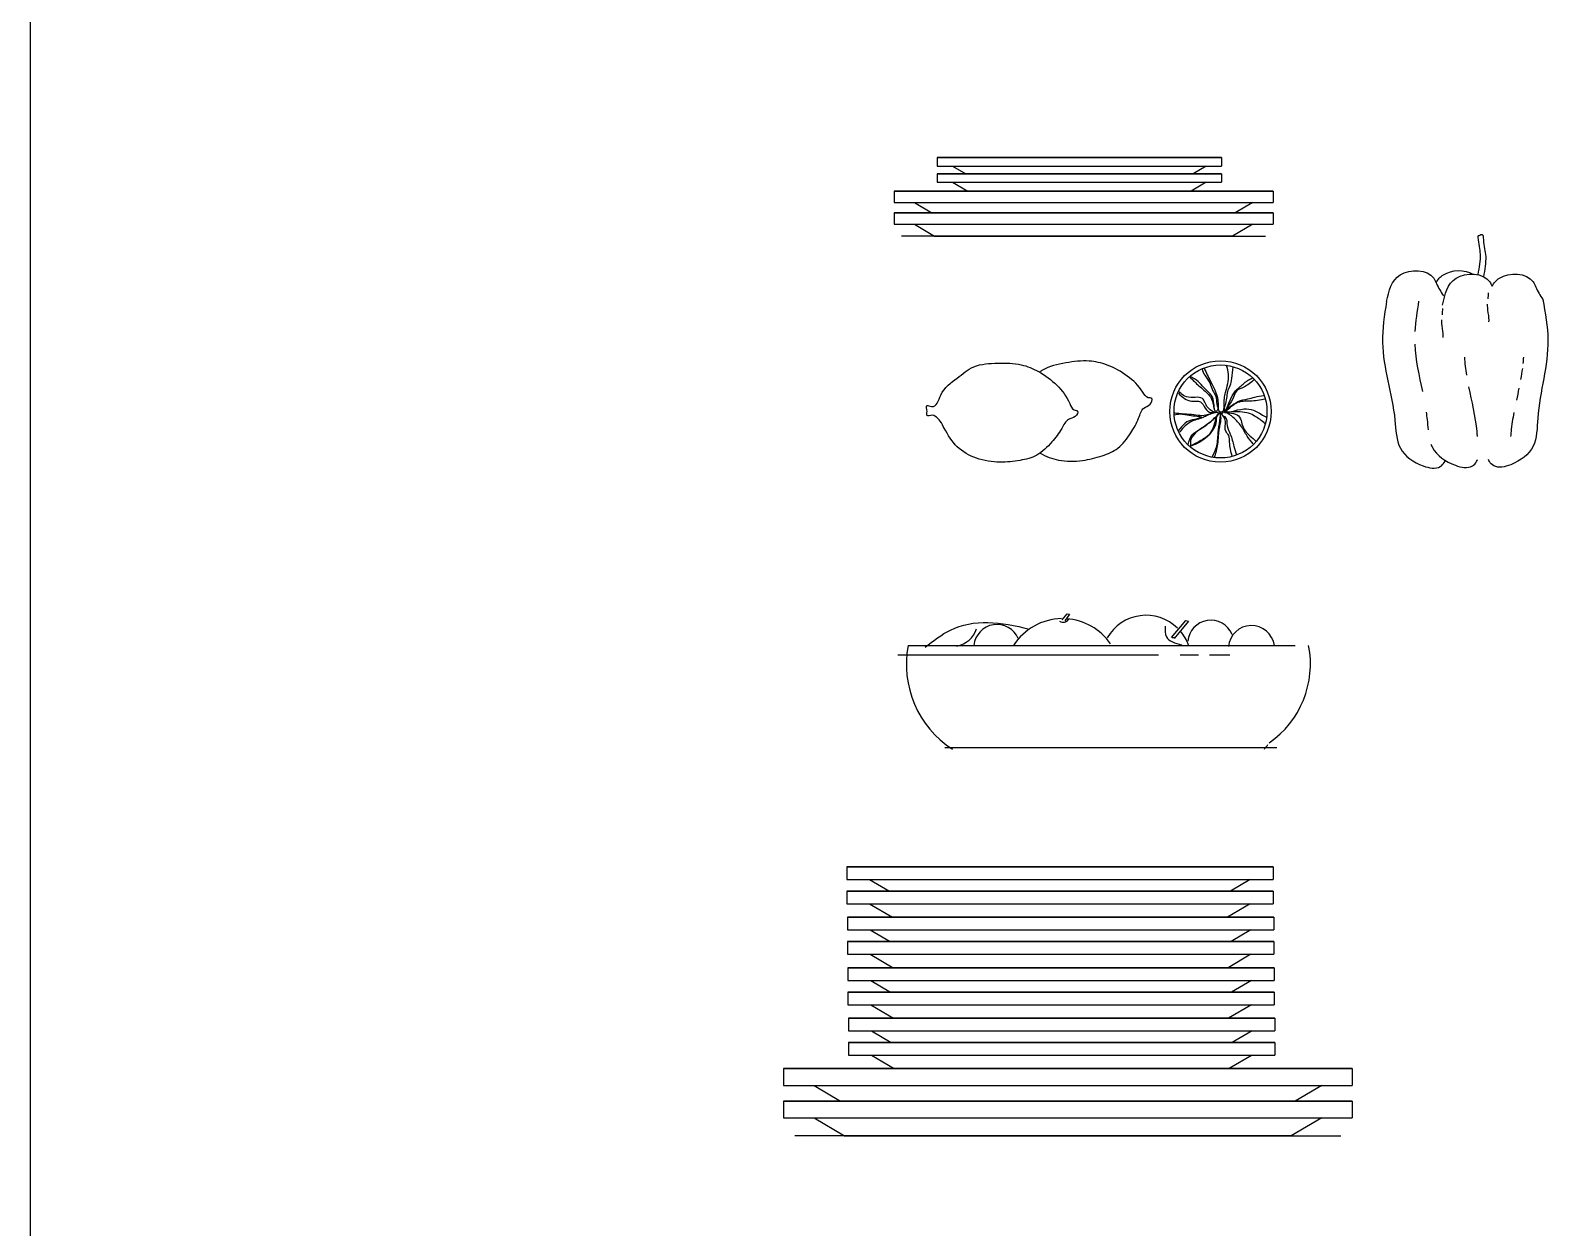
# Model space of a CAD drawing. Header units: centimetres. Extents: x 56177 to 99483, y 493 to 15482.
# Drawn here: x 61350.04 to 61392.97, y 3113.9 to 3147.46 of the extents above; entities that cross this region are included whole.
import ezdxf

# ---------------------------------------------------------------- set-up
doc = ezdxf.new("R2010")
doc.units = ezdxf.units.CM
doc.header["$MEASUREMENT"] = 0
doc.layers.add('010_BLOQUES', color=250, linetype='Continuous')

msp = doc.modelspace()

# ---------------------------------------------------------------- linework, layer by layer
at = {"layer": '010_BLOQUES'}
for p, q in [((61375.47, 3143.898), (61375.47, 3143.661)), ((61375.47, 3143.898), (61383.442, 3143.898)), ((61383.442, 3143.898), (61375.47, 3143.898)), ((61375.47, 3143.898), (61375.47, 3143.661)), ((61375.47, 3143.898), (61383.442, 3143.898)), ((61383.442, 3143.898), (61375.47, 3143.898)), ((61375.47, 3143.661), (61383.442, 3143.661)), ((61375.897, 3143.661), (61376.267, 3143.443)), ((61375.897, 3143.661), (61376.267, 3143.443)), ((61383.015, 3143.661), (61382.645, 3143.443)), ((61383.015, 3143.661), (61382.645, 3143.443)), ((61383.442, 3143.898), (61383.442, 3143.661)), ((61383.442, 3143.898), (61383.442, 3143.661)), ((61375.47, 3143.443), (61375.47, 3143.206)), ((61375.47, 3143.443), (61383.442, 3143.443)), ((61383.442, 3143.443), (61375.47, 3143.443)), ((61375.47, 3143.443), (61375.47, 3143.206)), ((61375.47, 3143.443), (61383.442, 3143.443)), ((61383.442, 3143.443), (61375.47, 3143.443)), ((61375.47, 3143.206), (61383.442, 3143.206)), ((61375.47, 3143.206), (61383.442, 3143.206)), ((61375.897, 3143.206), (61376.324, 3142.954)), ((61375.897, 3143.206), (61376.324, 3142.954)), ((61383.015, 3143.206), (61382.588, 3142.954)), ((61383.015, 3143.206), (61382.588, 3142.954)), ((61383.442, 3143.443), (61383.442, 3143.206)), ((61383.442, 3143.443), (61383.442, 3143.206)), ((61374.257, 3142.954), (61374.257, 3142.639)), ((61374.257, 3142.954), (61384.887, 3142.954)), ((61384.887, 3142.954), (61374.257, 3142.954)), ((61374.257, 3142.954), (61374.257, 3142.639)), ((61374.257, 3142.954), (61384.887, 3142.954)), ((61384.887, 3142.954), (61374.257, 3142.954)), ((61382.588, 3142.954), (61375.627, 3142.954)), ((61382.588, 3142.954), (61375.627, 3142.954)), ((61376.324, 3142.954), (61383.285, 3142.954)), ((61376.324, 3142.954), (61383.285, 3142.954)), ((61384.887, 3142.954), (61384.887, 3142.639)), ((61384.887, 3142.954), (61384.887, 3142.639)), ((61374.257, 3142.639), (61384.887, 3142.639)), ((61374.257, 3142.639), (61384.887, 3142.639)), ((61374.257, 3142.348), (61374.257, 3142.033)), ((61374.257, 3142.348), (61384.887, 3142.348)), ((61384.887, 3142.348), (61374.257, 3142.348)), ((61374.257, 3142.348), (61374.257, 3142.033)), ((61374.257, 3142.348), (61384.887, 3142.348)), ((61384.887, 3142.348), (61374.257, 3142.348)), ((61374.827, 3142.639), (61375.321, 3142.348)), ((61374.827, 3142.639), (61375.321, 3142.348)), ((61384.318, 3142.639), (61383.824, 3142.348)), ((61384.318, 3142.639), (61383.824, 3142.348)), ((61384.887, 3142.348), (61384.887, 3142.033)), ((61384.887, 3142.348), (61384.887, 3142.033)), ((61374.257, 3142.033), (61384.887, 3142.033)), ((61374.257, 3142.033), (61384.887, 3142.033)), ((61374.827, 3142.033), (61375.396, 3141.697)), ((61374.827, 3142.033), (61375.396, 3141.697)), ((61384.318, 3142.033), (61383.749, 3141.697)), ((61384.318, 3142.033), (61383.749, 3141.697)), ((61383.749, 3141.697), (61374.467, 3141.697)), ((61383.749, 3141.697), (61374.467, 3141.697)), ((61375.396, 3141.697), (61384.677, 3141.697)), ((61375.396, 3141.697), (61384.677, 3141.697)), ((61390.657, 3141.703), (61390.636, 3141.701)), ((61390.657, 3141.703), (61390.636, 3141.701)), ((61378.97, 3130.932), (61379.108, 3131.104)), ((61378.97, 3130.932), (61379.108, 3131.104)), ((61379.182, 3131.089), (61379.046, 3130.903)), ((61379.182, 3131.089), (61379.046, 3130.903)), ((61379.108, 3131.104), (61379.182, 3131.089)), ((61379.108, 3131.104), (61379.182, 3131.089)), ((61382.039, 3130.443), (61382.441, 3130.913)), ((61382.039, 3130.443), (61382.441, 3130.913)), ((61382.514, 3130.897), (61382.115, 3130.415)), ((61382.514, 3130.897), (61382.115, 3130.415)), ((61382.441, 3130.913), (61382.514, 3130.897)), ((61382.441, 3130.913), (61382.514, 3130.897)), ((61382.06, 3130.44), (61382.118, 3130.441)), ((61382.06, 3130.44), (61382.118, 3130.441)), ((61374.362, 3129.952), (61381.671, 3129.952)), ((61374.652, 3130.216), (61385.508, 3130.216)), ((61382.284, 3129.952), (61382.794, 3129.952)), ((61382.284, 3129.952), (61382.794, 3129.952)), ((61383.1, 3129.952), (61383.671, 3129.952)), ((61383.1, 3129.952), (61383.671, 3129.952)), ((61375.684, 3127.355), (61384.993, 3127.355)), ((61372.931, 3124.008), (61372.931, 3123.653)), ((61372.931, 3124.008), (61372.931, 3123.653)), ((61384.889, 3124.008), (61372.931, 3124.008)), ((61372.931, 3124.008), (61384.889, 3124.008)), ((61384.889, 3124.008), (61372.931, 3124.008)), ((61372.931, 3124.008), (61384.889, 3124.008)), ((61384.889, 3124.008), (61384.889, 3123.653)), ((61384.889, 3124.008), (61384.889, 3123.653)), ((61372.931, 3123.653), (61384.889, 3123.653)), ((61373.571, 3123.653), (61374.127, 3123.325)), ((61373.571, 3123.653), (61374.127, 3123.325)), ((61384.249, 3123.653), (61383.693, 3123.325)), ((61384.249, 3123.653), (61383.693, 3123.325)), ((61372.931, 3123.325), (61372.931, 3122.971)), ((61372.931, 3123.325), (61372.931, 3122.971)), ((61384.889, 3123.325), (61372.931, 3123.325)), ((61372.931, 3123.325), (61384.889, 3123.325)), ((61384.889, 3123.325), (61372.931, 3123.325)), ((61372.931, 3123.325), (61384.889, 3123.325)), ((61384.889, 3123.325), (61384.889, 3122.971)), ((61384.889, 3123.325), (61384.889, 3122.971)), ((61372.931, 3122.971), (61384.889, 3122.971)), ((61372.931, 3122.971), (61384.889, 3122.971)), ((61372.947, 3122.593), (61372.947, 3122.238)), ((61372.947, 3122.593), (61372.947, 3122.238)), ((61384.906, 3122.593), (61372.947, 3122.593)), ((61372.947, 3122.593), (61384.906, 3122.593)), ((61384.906, 3122.593), (61372.947, 3122.593)), ((61372.947, 3122.593), (61384.906, 3122.593)), ((61383.609, 3122.593), (61373.167, 3122.593)), ((61383.609, 3122.593), (61373.167, 3122.593)), ((61373.571, 3122.971), (61374.212, 3122.593)), ((61373.571, 3122.971), (61374.212, 3122.593)), ((61374.212, 3122.593), (61384.653, 3122.593)), ((61374.212, 3122.593), (61384.653, 3122.593)), ((61384.249, 3122.971), (61383.609, 3122.593)), ((61384.249, 3122.971), (61383.609, 3122.593)), ((61384.906, 3122.593), (61384.906, 3122.238)), ((61384.906, 3122.593), (61384.906, 3122.238)), ((61372.947, 3122.238), (61384.906, 3122.238)), ((61373.588, 3122.238), (61374.144, 3121.91)), ((61373.588, 3122.238), (61374.144, 3121.91)), ((61384.265, 3122.238), (61383.709, 3121.91)), ((61384.265, 3122.238), (61383.709, 3121.91)), ((61372.947, 3121.91), (61372.947, 3121.556)), ((61372.947, 3121.91), (61372.947, 3121.556)), ((61384.906, 3121.91), (61372.947, 3121.91)), ((61372.947, 3121.91), (61384.906, 3121.91)), ((61384.906, 3121.91), (61372.947, 3121.91)), ((61372.947, 3121.91), (61384.906, 3121.91)), ((61384.906, 3121.91), (61384.906, 3121.556)), ((61384.906, 3121.91), (61384.906, 3121.556)), ((61372.947, 3121.556), (61384.906, 3121.556)), ((61372.947, 3121.556), (61384.906, 3121.556)), ((61373.588, 3121.556), (61374.228, 3121.178)), ((61373.588, 3121.556), (61374.228, 3121.178)), ((61384.265, 3121.556), (61383.625, 3121.178)), ((61384.265, 3121.556), (61383.625, 3121.178)), ((61372.963, 3121.178), (61372.963, 3120.823)), ((61372.963, 3121.178), (61372.963, 3120.823)), ((61384.922, 3121.178), (61372.963, 3121.178)), ((61372.963, 3121.178), (61384.922, 3121.178)), ((61384.922, 3121.178), (61372.963, 3121.178)), ((61372.963, 3121.178), (61384.922, 3121.178)), ((61383.625, 3121.178), (61373.184, 3121.178)), ((61383.625, 3121.178), (61373.184, 3121.178)), ((61374.228, 3121.178), (61384.669, 3121.178)), ((61374.228, 3121.178), (61384.669, 3121.178)), ((61384.922, 3121.178), (61384.922, 3120.823)), ((61384.922, 3121.178), (61384.922, 3120.823)), ((61372.963, 3120.823), (61384.922, 3120.823)), ((61372.963, 3120.495), (61372.963, 3120.141)), ((61372.963, 3120.495), (61372.963, 3120.141)), ((61384.922, 3120.495), (61372.963, 3120.495)), ((61372.963, 3120.495), (61384.922, 3120.495)), ((61384.922, 3120.495), (61372.963, 3120.495)), ((61372.963, 3120.495), (61384.922, 3120.495)), ((61373.604, 3120.823), (61374.16, 3120.495)), ((61373.604, 3120.823), (61374.16, 3120.495)), ((61384.281, 3120.823), (61383.725, 3120.495)), ((61384.281, 3120.823), (61383.725, 3120.495)), ((61384.922, 3120.495), (61384.922, 3120.141)), ((61384.922, 3120.495), (61384.922, 3120.141)), ((61372.963, 3120.141), (61384.922, 3120.141)), ((61372.963, 3120.141), (61384.922, 3120.141)), ((61373.604, 3120.141), (61374.244, 3119.763)), ((61373.604, 3120.141), (61374.244, 3119.763)), ((61384.281, 3120.141), (61383.641, 3119.763)), ((61384.281, 3120.141), (61383.641, 3119.763)), ((61372.98, 3119.763), (61384.938, 3119.763)), ((61384.938, 3119.763), (61372.98, 3119.763)), ((61372.98, 3119.763), (61384.938, 3119.763)), ((61384.938, 3119.763), (61372.98, 3119.763)), ((61372.98, 3119.763), (61372.98, 3119.408)), ((61372.98, 3119.763), (61372.98, 3119.408)), ((61383.641, 3119.763), (61373.2, 3119.763)), ((61383.641, 3119.763), (61373.2, 3119.763)), ((61374.244, 3119.763), (61384.685, 3119.763)), ((61374.244, 3119.763), (61384.685, 3119.763)), ((61384.938, 3119.763), (61384.938, 3119.408)), ((61384.938, 3119.763), (61384.938, 3119.408)), ((61372.98, 3119.408), (61384.938, 3119.408)), ((61373.62, 3119.408), (61374.176, 3119.08)), ((61373.62, 3119.408), (61374.176, 3119.08)), ((61384.298, 3119.408), (61383.742, 3119.08)), ((61384.298, 3119.408), (61383.742, 3119.08)), ((61372.98, 3119.08), (61372.98, 3118.726)), ((61372.98, 3119.08), (61372.98, 3118.726)), ((61372.98, 3119.08), (61384.938, 3119.08)), ((61384.938, 3119.08), (61372.98, 3119.08)), ((61372.98, 3119.08), (61384.938, 3119.08)), ((61384.938, 3119.08), (61372.98, 3119.08)), ((61372.98, 3118.726), (61384.938, 3118.726)), ((61372.98, 3118.726), (61384.938, 3118.726)), ((61373.62, 3118.726), (61374.26, 3118.348)), ((61373.62, 3118.726), (61374.26, 3118.348)), ((61384.298, 3118.726), (61383.657, 3118.348)), ((61384.298, 3118.726), (61383.657, 3118.348)), ((61384.938, 3119.08), (61384.938, 3118.726)), ((61384.938, 3119.08), (61384.938, 3118.726)), ((61371.16, 3118.348), (61371.16, 3117.875)), ((61371.16, 3118.348), (61371.16, 3117.875)), ((61371.16, 3118.348), (61387.105, 3118.348)), ((61387.105, 3118.348), (61371.16, 3118.348)), ((61371.16, 3118.348), (61387.105, 3118.348)), ((61387.105, 3118.348), (61371.16, 3118.348)), ((61383.657, 3118.348), (61373.216, 3118.348)), ((61383.657, 3118.348), (61373.216, 3118.348)), ((61374.26, 3118.348), (61384.702, 3118.348)), ((61374.26, 3118.348), (61384.702, 3118.348)), ((61387.105, 3118.348), (61387.105, 3117.875)), ((61387.105, 3118.348), (61387.105, 3117.875)), ((61371.16, 3117.875), (61387.105, 3117.875)), ((61371.16, 3117.875), (61387.105, 3117.875)), ((61372.015, 3117.875), (61372.756, 3117.438)), ((61372.015, 3117.875), (61372.756, 3117.438)), ((61386.251, 3117.875), (61385.51, 3117.438)), ((61386.251, 3117.875), (61385.51, 3117.438)), ((61371.16, 3117.438), (61371.16, 3116.965)), ((61371.16, 3117.438), (61371.16, 3116.965)), ((61371.16, 3117.438), (61387.105, 3117.438)), ((61387.105, 3117.438), (61371.16, 3117.438)), ((61371.16, 3117.438), (61387.105, 3117.438)), ((61387.105, 3117.438), (61371.16, 3117.438)), ((61387.105, 3117.438), (61387.105, 3116.965)), ((61387.105, 3117.438), (61387.105, 3116.965)), ((61371.16, 3116.965), (61387.105, 3116.965)), ((61371.16, 3116.965), (61387.105, 3116.965)), ((61372.015, 3116.965), (61372.868, 3116.461)), ((61372.015, 3116.965), (61372.868, 3116.461)), ((61386.251, 3116.965), (61385.398, 3116.461)), ((61386.251, 3116.965), (61385.398, 3116.461)), ((61385.398, 3116.461), (61371.476, 3116.461)), ((61385.398, 3116.461), (61371.476, 3116.461)), ((61372.868, 3116.461), (61386.79, 3116.461)), ((61372.868, 3116.461), (61386.79, 3116.461))]:
    msp.add_line(p, q, dxfattribs=at)
msp.add_lwpolyline([(61350.04, 3214.111), (61481.537, 3214.111), (61481.537, 3078.997), (61350.04, 3078.997)], close=True, dxfattribs=at)
for radius in [1.422, 1.304]:
    msp.add_circle((61383.413, 3136.778), radius, dxfattribs=at)
for centre, radius, start, end in [((61377.144, 3130.158), 0.648, 22.8446, 174.8395), ((61378.983, 3129.334), 1.634, 91.0893, 147.3166), ((61378.983, 3129.334), 1.634, 34.5438, 86.2498), ((61381.327, 3129.799), 1.263, 45.7263, 149.805), ((61383.141, 3130.275), 0.648, 22.8446, 174.8395), ((61384.282, 3130.126), 0.648, 7.9925, 174.8395), ((61375.891, 3130.899), 0.712, 280.2096, 342.119), ((61381.327, 3129.799), 1.263, 19.7889, 40.6098), ((61381.327, 3129.799), 1.263, 19.7889, 40.6098), ((61377.438, 3129.686), 2.836, 169.2358, 237.0051), ((61383.243, 3129.697), 2.693, 304.7487, 11.1152), ((61379.929, 3131.039), 6.012, 321.6438, 323.2027), ((61379.929, 3131.039), 6.012, 321.6438, 323.2027)]:
    msp.add_arc(centre, radius, start, end, dxfattribs=at)
for points, knots in [([(61390.64, 3140.622), (61390.676, 3140.818), (61390.742, 3141.18), (61390.653, 3141.475), (61390.637, 3141.69), (61390.636, 3141.701)], [0, 0, 0, 0, 18.066299, 33.397838, 34.285782, 34.285782, 34.285782, 34.285782]), ([(61390.797, 3140.558), (61390.833, 3140.754), (61390.899, 3141.116), (61390.801, 3141.439), (61390.785, 3141.765), (61390.696, 3141.722), (61390.657, 3141.703)], [0, 0, 0, 0, 0.569016, 1.051898, 1.1859, 1.290902, 1.290902, 1.290902, 1.290902]), ([(61388.069, 3139.858), (61388.138, 3140.159), (61388.285, 3140.797), (61389.308, 3140.77), (61389.496, 3140.29), (61389.596, 3140.131), (61389.668, 3140.019)], [0, 0, 0, 0, 0.847063, 1.794676, 1.960937, 2.360595, 2.360595, 2.360595, 2.360595]), ([(61389.459, 3140.39), (61389.51, 3140.48), (61389.742, 3140.748), (61390.267, 3140.771), (61390.489, 3140.63)], [16.918631, 16.918631, 16.918631, 16.918631, 26.894288, 51.607885, 51.607885, 51.607885, 51.607885]), ([(61389.639, 3139.761), (61389.708, 3140.062), (61389.854, 3140.699), (61390.864, 3140.672), (61391.009, 3140.335), (61391.028, 3140.292)], [0, 0, 0, 0, 26.894288, 56.981074, 61.440693, 61.440693, 61.440693, 61.440693]), ([(61391.028, 3140.292), (61391.079, 3140.382), (61391.347, 3140.692), (61392.092, 3140.672), (61392.28, 3140.193), (61392.381, 3140.034), (61392.452, 3139.921)], [16.918631, 16.918631, 16.918631, 16.918631, 26.894288, 56.981074, 62.259874, 74.949027, 74.949027, 74.949027, 74.949027]), ([(61388.069, 3139.858), (61388.01, 3139.476), (61387.836, 3138.354), (61388.321, 3137.044), (61388.342, 3135.684), (61388.963, 3135.256), (61389.504, 3135.14), (61389.685, 3135.323), (61389.711, 3135.397), (61389.718, 3135.417)], [0, 0, 0, 0, 1.147018, 3.359787, 4.157109, 4.97128, 5.446282, 5.618264, 5.682126, 5.682126, 5.682126, 5.682126]), ([(61392.452, 3139.921), (61392.523, 3139.54), (61392.728, 3138.424), (61392.28, 3137.101), (61392.298, 3135.74), (61391.69, 3135.295), (61391.152, 3135.164), (61390.966, 3135.341), (61390.938, 3135.415), (61390.93, 3135.435)], [0, 0, 0, 0, 1.147018, 3.359787, 4.157109, 4.97128, 5.446282, 5.618264, 5.682126, 5.682126, 5.682126, 5.682126]), ([(61377.171, 3138.134), (61376.934, 3138.127), (61376.504, 3138.112), (61375.997, 3137.676), (61375.569, 3137.4), (61375.445, 3136.836), (61375.13, 3136.989), (61375.203, 3136.795), (61375.145, 3136.613), (61375.314, 3136.692), (61375.513, 3136.603), (61375.696, 3136.237), (61375.985, 3135.756), (61376.569, 3135.421), (61377.195, 3135.335), (61377.765, 3135.391), (61378.306, 3135.515), (61378.667, 3135.904), (61378.946, 3136.23), (61379.094, 3136.584), (61379.33, 3136.586), (61379.462, 3136.804), (61379.251, 3136.818), (61379.139, 3137.149), (61378.839, 3137.535), (61378.356, 3137.901), (61377.787, 3138.135), (61377.392, 3138.135), (61377.171, 3138.134)], [0, 0, 0, 0, 0.686794, 1.25139, 1.913313, 2.320699, 2.451522, 2.61524, 2.732182, 2.884748, 2.95875, 3.389138, 4.018904, 4.649401, 5.319079, 5.885885, 6.373571, 6.937031, 7.404902, 7.723085, 7.927421, 8.094874, 8.194844, 8.412415, 9.041968, 9.685401, 10.200354, 10.857299, 10.857299, 10.857299, 10.857299]), ([(61379.075, 3138.142), (61378.843, 3138.099), (61378.577, 3138.05), (61378.366, 3137.901), (61378.34, 3137.881)], [275.775954, 275.775954, 275.775954, 275.775954, 293.220543, 295.721084, 295.721084, 295.721084, 295.721084]), ([(61378.355, 3135.612), (61378.511, 3135.515), (61378.909, 3135.37), (61379.514, 3135.377), (61380.07, 3135.517), (61380.586, 3135.72), (61380.885, 3136.158), (61381.113, 3136.522), (61381.207, 3136.893), (61381.44, 3136.93), (61381.538, 3137.165), (61381.327, 3137.148), (61381.168, 3137.459), (61380.814, 3137.796), (61380.282, 3138.087), (61379.684, 3138.234), (61379.294, 3138.175), (61379.075, 3138.142)], [104.078167, 104.078167, 104.078167, 104.078167, 118.095011, 135.104873, 149.501788, 161.889018, 176.200934, 188.084882, 196.166757, 201.356901, 205.610222, 208.149465, 213.675769, 229.666453, 246.009688, 259.089506, 275.775954, 275.775954, 275.775954, 275.775954]), ([(61382.953, 3137.991), (61383.012, 3137.865), (61383.166, 3137.535), (61383.381, 3137.2), (61383.328, 3136.769), (61383.523, 3136.766), (61383.502, 3137.043), (61383.55, 3137.343), (61383.685, 3137.739), (61383.605, 3137.988), (61383.577, 3138.075)], [0, 0, 0, 0, 0.410804, 1.078497, 1.296133, 1.370073, 1.544182, 1.916068, 2.419368, 2.690784, 2.690784, 2.690784, 2.690784]), ([(61382.554, 3137.745), (61382.638, 3137.661), (61382.81, 3137.488), (61383.037, 3137.31), (61383.208, 3137.083), (61383.201, 3136.924), (61383.289, 3136.69), (61382.973, 3136.914), (61382.96, 3137.254), (61382.519, 3137.117), (61382.328, 3137.259), (61382.265, 3137.317), (61382.249, 3137.332)], [0, 0, 0, 0, 0.355696, 0.730607, 0.872596, 1.173115, 1.247155, 1.469003, 1.77933, 2.226294, 2.415779, 2.482538, 2.482538, 2.482538, 2.482538]), ([(61382.895, 3137.97), (61382.918, 3137.91), (61382.97, 3137.769), (61383.126, 3137.601), (61383.168, 3137.376), (61383.313, 3137.203), (61383.281, 3137.004), (61383.364, 3136.847), (61383.237, 3136.722), (61383.239, 3137.089), (61383.14, 3137.273), (61382.949, 3137.44), (61382.789, 3137.634), (61382.642, 3137.718), (61382.563, 3137.763)], [0, 0, 0, 0, 0.191008, 0.447568, 0.663533, 0.862407, 1.079567, 1.259639, 1.285043, 1.563316, 1.792639, 2.049857, 2.281675, 2.550731, 2.550731, 2.550731, 2.550731]), ([(61383.756, 3138.022), (61383.748, 3137.916), (61383.736, 3137.738), (61383.686, 3137.506), (61383.593, 3137.334), (61383.587, 3137.146), (61383.552, 3136.983), (61383.512, 3136.875), (61383.516, 3136.606), (61383.718, 3137.298), (61383.979, 3137.47), (61384.144, 3137.644), (61384.272, 3137.702), (61384.308, 3137.719)], [0, 0, 0, 0, 0.318277, 0.535913, 0.706473, 0.895734, 1.090079, 1.202011, 1.249517, 1.817817, 2.067436, 2.366466, 2.487929, 2.487929, 2.487929, 2.487929]), ([(61384.356, 3137.664), (61384.266, 3137.59), (61384.116, 3137.466), (61383.843, 3137.377), (61383.769, 3137.104), (61383.37, 3136.559), (61383.864, 3137.102), (61384.151, 3137.11), (61384.392, 3137.194), (61384.544, 3137.217), (61384.628, 3137.23)], [0, 0, 0, 0, 0.355977, 0.590103, 0.772229, 1.240331, 1.689908, 1.978167, 2.182448, 2.43816, 2.43816, 2.43816, 2.43816]), ([(61382.231, 3137.288), (61382.343, 3137.184), (61382.521, 3137.021), (61382.948, 3137.121), (61382.997, 3136.717), (61383.265, 3136.767), (61382.96, 3136.637), (61382.727, 3136.684), (61382.376, 3136.705), (61382.152, 3136.726), (61382.105, 3136.731)], [0, 0, 0, 0, 0.432887, 0.680963, 1.106507, 1.15165, 1.328596, 1.584991, 2.121811, 2.266183, 2.266183, 2.266183, 2.266183]), ([(61390.37, 3137.468), (61390.453, 3137.061), (61390.566, 3136.604), (61390.608, 3136.121), (61390.612, 3136.074)], [66.819006, 66.819006, 66.819006, 66.819006, 106.673451, 111.009714, 111.009714, 111.009714, 111.009714]), ([(61382.509, 3135.856), (61382.535, 3135.955), (61382.577, 3136.121), (61382.794, 3136.252), (61383.03, 3136.422), (61383.198, 3136.529), (61383.403, 3136.769), (61383.116, 3136.721), (61382.936, 3136.589), (61382.617, 3136.528), (61382.412, 3136.372), (61382.311, 3136.268), (61382.271, 3136.2), (61382.267, 3136.192)], [0, 0, 0, 0, 0.291825, 0.490342, 0.735754, 1.137678, 1.254763, 1.38062, 1.710925, 2.078938, 2.272104, 2.482052, 2.508233, 2.508233, 2.508233, 2.508233]), ([(61383.183, 3135.496), (61383.233, 3135.606), (61383.35, 3135.86), (61383.32, 3136.178), (61383.48, 3136.901), (61383.277, 3136.603), (61383.302, 3136.416), (61383.169, 3136.218), (61383.002, 3136.017), (61382.804, 3135.903), (61382.657, 3135.836), (61382.587, 3135.809), (61382.568, 3135.802)], [0, 0, 0, 0, 0.342651, 0.794282, 1.266182, 1.433277, 1.554818, 1.839942, 2.087935, 2.348346, 2.511158, 2.573719, 2.573719, 2.573719, 2.573719]), ([(61384.333, 3135.869), (61384.273, 3135.939), (61384.14, 3136.092), (61384.009, 3136.377), (61383.781, 3136.602), (61383.615, 3136.742), (61383.467, 3136.77), (61383.433, 3136.678), (61383.612, 3136.623), (61383.569, 3136.368), (61383.713, 3136.116), (61383.777, 3135.833), (61383.836, 3135.64), (61383.861, 3135.559)], [0, 0, 0, 0, 0.274898, 0.605237, 0.92936, 1.219764, 1.269176, 1.327541, 1.429353, 1.699464, 1.948014, 2.304493, 2.557339, 2.557339, 2.557339, 2.557339]), ([(61384.661, 3136.444), (61384.569, 3136.515), (61384.354, 3136.681), (61384.044, 3136.799), (61383.286, 3136.736), (61384.006, 3136.759), (61383.99, 3136.327), (61384.221, 3136.111), (61384.352, 3135.996), (61384.405, 3135.95)], [0, 0, 0, 0, 0.337782, 0.786958, 1.214072, 1.570038, 1.957637, 2.276733, 2.486697, 2.486697, 2.486697, 2.486697]), ([(61384.668, 3137.121), (61384.524, 3137.097), (61384.243, 3137.049), (61383.871, 3137.086), (61383.332, 3136.626), (61384.142, 3136.947), (61384.456, 3136.758), (61384.656, 3136.643), (61384.706, 3136.614)], [0, 0, 0, 0, 0.431253, 0.836541, 1.212957, 1.734518, 2.250363, 2.421387, 2.421387, 2.421387, 2.421387]), ([(61389.181, 3136.763), (61389.191, 3136.693), (61389.212, 3136.527), (61389.224, 3136.357), (61389.233, 3136.263)], [100.062536, 100.062536, 100.062536, 100.062536, 106.673451, 115.467986, 115.467986, 115.467986, 115.467986]), ([(61382.123, 3136.682), (61382.173, 3136.694), (61382.309, 3136.727), (61382.533, 3136.666), (61382.699, 3136.651), (61382.972, 3136.624), (61382.645, 3136.543), (61382.46, 3136.505), (61382.324, 3136.355), (61382.249, 3136.264), (61382.235, 3136.242), (61382.226, 3136.228)], [0, 0, 0, 0, 0.155084, 0.418081, 0.63983, 0.767592, 0.967911, 1.19944, 1.478945, 1.507696, 1.556264, 1.556264, 1.556264, 1.556264]), ([(61382.123, 3136.682), (61382.173, 3136.694), (61382.309, 3136.727), (61382.533, 3136.666), (61382.699, 3136.651), (61382.972, 3136.624), (61382.645, 3136.543), (61382.46, 3136.505), (61382.324, 3136.355), (61382.249, 3136.264), (61382.235, 3136.242), (61382.226, 3136.228)], [0, 0, 0, 0, 0.155084, 0.418081, 0.63983, 0.767592, 0.967911, 1.19944, 1.478945, 1.507696, 1.556264, 1.556264, 1.556264, 1.556264]), ([(61382.563, 3135.815), (61382.677, 3135.87), (61382.882, 3135.969), (61383.154, 3136.164), (61383.223, 3136.362), (61383.339, 3136.679), (61383.011, 3136.363), (61382.804, 3136.271), (61382.563, 3136.041), (61382.57, 3135.878), (61382.572, 3135.815)], [0, 0, 0, 0, 0.385735, 0.695081, 0.92211, 1.111569, 1.347038, 1.737036, 2.027383, 2.211933, 2.211933, 2.211933, 2.211933]), ([(61382.563, 3135.815), (61382.677, 3135.87), (61382.882, 3135.969), (61383.154, 3136.164), (61383.223, 3136.362), (61383.339, 3136.679), (61383.011, 3136.363), (61382.804, 3136.271), (61382.563, 3136.041), (61382.57, 3135.878), (61382.572, 3135.815)], [0, 0, 0, 0, 0.385735, 0.695081, 0.92211, 1.111569, 1.347038, 1.737036, 2.027383, 2.211933, 2.211933, 2.211933, 2.211933]), ([(61383.74, 3135.523), (61383.705, 3135.652), (61383.655, 3135.839), (61383.677, 3136.102), (61383.524, 3136.231), (61383.57, 3136.472), (61383.531, 3136.632), (61383.378, 3136.778), (61383.436, 3136.577), (61383.39, 3136.409), (61383.347, 3136.123), (61383.336, 3135.807), (61383.276, 3135.609), (61383.237, 3135.483)], [0, 0, 0, 0, 0.401534, 0.586956, 0.73889, 0.936619, 1.243488, 1.300999, 1.386765, 1.624862, 1.9696, 2.190303, 2.583371, 2.583371, 2.583371, 2.583371]), ([(61383.74, 3135.523), (61383.705, 3135.652), (61383.655, 3135.839), (61383.677, 3136.102), (61383.524, 3136.231), (61383.57, 3136.472), (61383.531, 3136.632), (61383.378, 3136.778), (61383.436, 3136.577), (61383.39, 3136.409), (61383.347, 3136.123), (61383.336, 3135.807), (61383.276, 3135.609), (61383.237, 3135.483)], [0, 0, 0, 0, 0.401534, 0.586956, 0.73889, 0.936619, 1.243488, 1.300999, 1.386765, 1.624862, 1.9696, 2.190303, 2.583371, 2.583371, 2.583371, 2.583371]), ([(61391.643, 3136.751), (61391.609, 3136.575), (61391.573, 3136.351), (61391.554, 3136.121), (61391.549, 3136.074)], [89.959606, 89.959606, 89.959606, 89.959606, 106.673451, 111.009714, 111.009714, 111.009714, 111.009714]), ([(61389.315, 3135.865), (61389.327, 3135.831), (61389.447, 3135.561), (61389.864, 3135.274), (61390.406, 3135.158), (61390.587, 3135.34), (61390.613, 3135.415), (61390.62, 3135.435)], [128.414736, 128.414736, 128.414736, 128.414736, 131.988469, 157.83845, 172.919794, 178.380244, 180.407853, 180.407853, 180.407853, 180.407853]), ([(61375.128, 3130.167), (61375.359, 3130.347), (61376.203, 3131.004), (61377.256, 3130.878), (61378.05, 3130.675)], [0, 0, 0, 0, 21.75316, 79.45907, 79.45907, 79.45907, 79.45907]), ([(61378.894, 3130.899), (61378.907, 3130.892), (61378.961, 3130.865), (61379.072, 3130.862), (61379.133, 3130.923), (61379.161, 3130.952)], [2.237935, 2.237935, 2.237935, 2.237935, 3.340224, 6.805199, 9.742097, 9.742097, 9.742097, 9.742097]), ([(61378.894, 3130.899), (61378.907, 3130.892), (61378.961, 3130.865), (61379.072, 3130.862), (61379.133, 3130.923), (61379.161, 3130.952)], [2.237935, 2.237935, 2.237935, 2.237935, 3.340224, 6.805199, 9.742097, 9.742097, 9.742097, 9.742097]), ([(61381.863, 3130.756), (61381.859, 3130.646), (61381.846, 3130.359), (61382.143, 3130.283), (61382.325, 3130.237)], [0, 0, 0, 0, 0.3010744, 0.7846528, 0.7846528, 0.7846528, 0.7846528]), ([(61381.863, 3130.756), (61381.859, 3130.646), (61381.846, 3130.359), (61382.143, 3130.283), (61382.325, 3130.237)], [0, 0, 0, 0, 0.3010744, 0.7846528, 0.7846528, 0.7846528, 0.7846528])]:
    msp.add_open_spline(points, degree=3, knots=knots, dxfattribs=at)
for points in [[(61388.971, 3139.876), (61388.926, 3139.59), (61388.882, 3139.303), (61388.865, 3139.019)], [(61390.894, 3139.792), (61390.881, 3139.689), (61390.951, 3139.397), (61390.933, 3139.294)], [(61390.922, 3140.106), (61390.919, 3140.048), (61390.915, 3139.99), (61390.91, 3139.933)], [(61389.61, 3139.352), (61389.597, 3139.249), (61389.667, 3138.957), (61389.649, 3138.854)], [(61389.638, 3139.666), (61389.635, 3139.608), (61389.631, 3139.55), (61389.626, 3139.493)], [(61389.638, 3139.666), (61389.635, 3139.608), (61389.631, 3139.55), (61389.626, 3139.493)], [(61388.861, 3138.662), (61388.879, 3138.218), (61388.983, 3137.783), (61389.077, 3137.336)], [(61390.254, 3138.301), (61390.262, 3138.133), (61390.282, 3137.967), (61390.309, 3137.801)], [(61391.907, 3138.301), (61391.905, 3138.243), (61391.9, 3138.185), (61391.895, 3138.128)], [(61391.879, 3137.987), (61391.866, 3137.884), (61391.85, 3137.781), (61391.831, 3137.678)], [(61391.783, 3137.429), (61391.76, 3137.318), (61391.736, 3137.207), (61391.712, 3137.095)]]:
    msp.add_open_spline(points, degree=3, dxfattribs=at)

doc.saveas('drawing.dxf')
